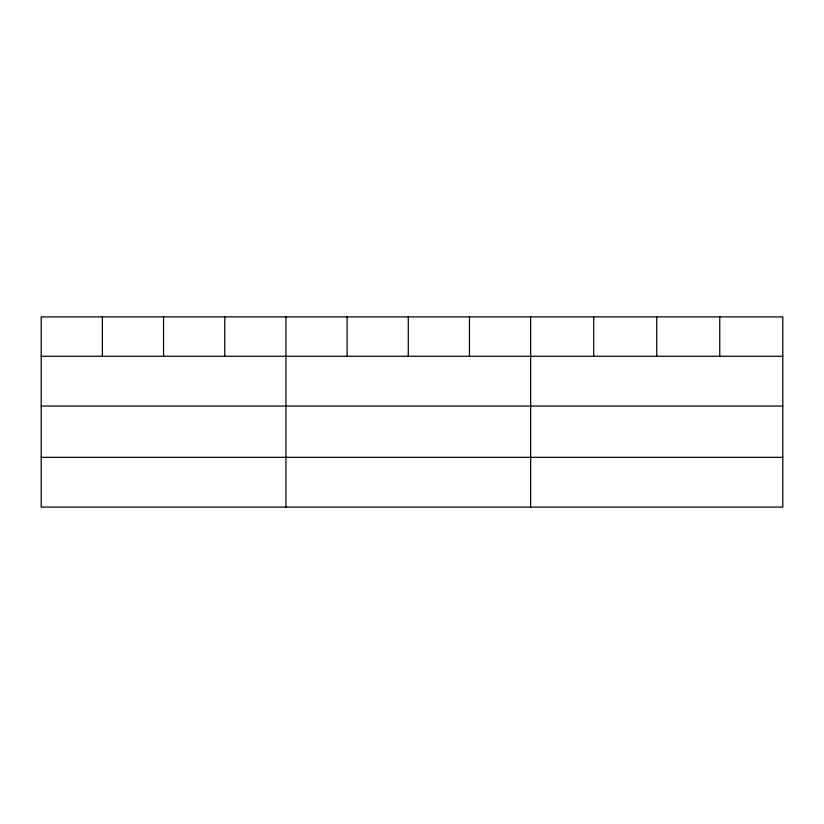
<?xml version="1.0" encoding="UTF-8"?>
<svg xmlns="http://www.w3.org/2000/svg" width="824" height="824" viewBox="0 0 824 824"><rect width="100%" height="100%" fill="white"/><g stroke="black" fill="none" stroke-linecap="round" stroke-linejoin="round"><path stroke-width="1.24" d="M782.8 406.047L782.8 316.89L41.2 316.89L41.2 507.11L782.8 507.11L782.8 406.047L41.2 406.047M41.2 356.267L782.8 356.267M41.2 457.33L782.8 457.33M719.764 316.89L719.764 356.267M656.728 316.89L656.728 356.267M593.692 316.89L593.692 356.267M530.656 316.89L530.656 507.11M469.474 316.89L469.474 356.267M408.292 316.89L408.292 356.267M347.11 316.89L347.11 356.267M285.928 316.89L285.928 507.11M224.746 316.89L224.746 356.267M163.564 316.89L163.564 356.267M102.382 316.89L102.382 356.267"/></g></svg>
